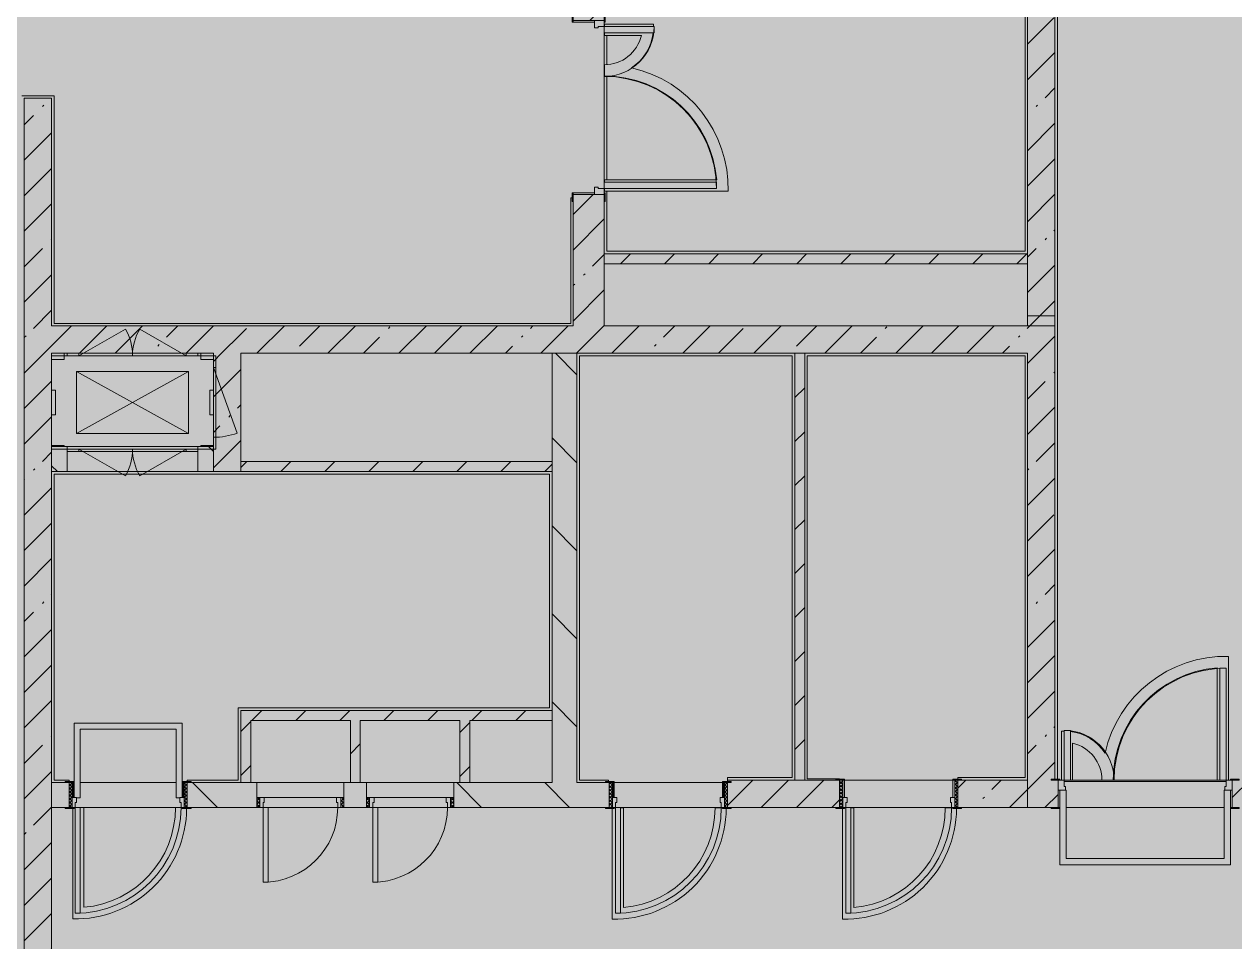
# Model space of a CAD drawing. Header units: millimetres. Extents: x 2623 to 210903, y -8553 to 29000.
# Drawn here: x 168643 to 178368, y 12321 to 19695 of the extents above; entities that cross this region are included whole.
import ezdxf

# ---------------------------------------------------------------- set-up
doc = ezdxf.new("R2010")
doc.units = ezdxf.units.MM
doc.layers.add('A-DETL-GENF-6', color=7, linetype='Continuous', lineweight=9, true_color=0xc0c0c0, transparency=0.4)
for name, color, linetype, lineweight, true_color in [('A-DOOR-3', 7, 'Continuous', 5, 0xb7b7b7), ('A-DOOR-4', 7, 'Continuous', 5, 0xe2e2e2), ('A-DOOR-5', 7, 'Continuous', 5, 0xaaaaaa), ('A-DOOR-FRAM-3', 7, 'Continuous', 5, 0xe2e2e2), ('A-DOOR-FRAM-4', 7, 'Continuous', 5, 0xb7b7b7), ('A-DOOR-FRAM-5', 7, 'Continuous', 5, 0xaaaaaa), ('A-FLOR-2', 7, 'Continuous', 5, 0xb7b7b7), ('A-GENM-3', 7, 'Continuous', 5, 0x737373), ('A-WALL-6', 7, 'Continuous', 9, 0x737373), ('I-WALL-5', 7, 'Continuous', 5, 0x737373), ('M-EQPM-2', 7, 'Continuous', 5, 0x737373)]:
    doc.layers.add(name, color=color, linetype=linetype, lineweight=lineweight, true_color=true_color)
doc.layers.add('I-WALL-4', color=7, linetype='Continuous', lineweight=5)
pattern_1 = [(45, (83893.37, 0), (-285.1231, 285.1231), []), (45, (84178.5, 0), (-285.1231, 285.1231), [504.031, -100.806, 16.764, -84.042])]
pattern_2 = [(135, (83893.37, 0), (-353.5534, -353.5534), [])]
pattern_3 = [(135, (1826.41, 164.685), (-14.14214, -14.14214), []), (225, (1826.41, 164.685), (14.14214, -14.14214), [])]
pattern_4 = [(45, (-296.384, 164.685), (-14.1421, 14.1421), []), (135, (-296.384, 164.685), (-14.1421, -14.1421), [])]
pattern_5 = [(45, (83893.37, 0), (-176.7767, 176.7767), [])]

# ---------------------------------------------------------------- blocks, each defined once
blk = doc.blocks.new('110_Дверь_СКБ_2Ст - Д-1_л_Лестничная клетка EIS60 2-32142534-3_1_3_птичка')
at = {"layer": 'A-DOOR-4'}
for points in [[(612.5, 110), (662.5, 110), (662.5, 1010), (612.5, 1010), (612.5, 603.3)], [(-587.5, 110), (-587.5, 510), (-637.5, 510), (-637.5, 110)], [(712.5, -110), (712.5, 30), (697.5, 24.8), (697.5, -110)]]:
    blk.add_hatch(color=256, dxfattribs=at).paths.add_polyline_path(points)
h = blk.add_hatch(color=256, dxfattribs=at)
h.paths.add_polyline_path([(652.5, 30), (712.5, 30), (712.5, 110), (662.5, 110), (662.5, 60), (652.5, 60)])
h.paths.add_polyline_path([(-687.5, 30), (-627.5, 30), (-627.5, 60), (-637.5, 60), (-637.5, 110), (-687.5, 110)])
at = {"layer": 'A-DOOR-FRAM-3'}
for points in [[(-672.5, 110), (-672.5, 118), (-742.5, 118), (-742.5, 110)], [(767.5, 110), (767.5, 118), (697.5, 118), (697.5, 110)], [(-672.5, -110), (-672.5, 30), (-687.5, 24.8), (-687.5, -110)], [(-672.5, -118), (-672.5, -110), (-742.5, -110), (-742.5, -118)], [(767.5, -118), (767.5, -110), (697.5, -110), (697.5, -118)]]:
    blk.add_hatch(color=256, dxfattribs=at).paths.add_polyline_path(points)
at = {"layer": 'A-DOOR-3'}
for p, q in [((662.5, 1010), (612.5, 1010)), ((612.5, 1010), (612.5, 110)), ((662.5, 110), (662.5, 1010)), ((-637.5, 510), (-637.5, 110)), ((-587.5, 510), (-637.5, 510)), ((-587.5, 110), (-587.5, 510)), ((-637.5, 110), (-587.5, 110)), ((612.5, 110), (662.5, 110))]:
    blk.add_line(p, q, dxfattribs=at)
for centre, radius, start, end in [((662.5, 110), 900, 90, 180), ((-637.5, 110), 400, 360, 90)]:
    blk.add_arc(centre, radius, start, end, dxfattribs=at)
at = {"layer": 'A-DOOR-FRAM-4'}
for p, q in [((-672.5, 118), (-742.5, 118)), ((-742.5, 118), (-742.5, 110)), ((-742.5, 110), (-672.5, 110)), ((-637.5, 110), (-687.5, 110)), ((-687.5, 110), (-687.5, 30)), ((-672.5, 110), (-672.5, 118)), ((-637.5, 60), (-637.5, 110)), ((662.5, 110), (662.5, 60)), ((712.5, 110), (662.5, 110)), ((767.5, 118), (697.5, 118)), ((697.5, 118), (697.5, 110)), ((697.5, 110), (767.5, 110)), ((712.5, 30), (712.5, 110)), ((767.5, 110), (767.5, 118)), ((-687.5, 30), (-627.5, 30)), ((-672.5, 30), (-687.5, 30)), ((-687.5, 30), (-687.5, -110)), ((-672.5, -110), (-672.5, 30)), ((-627.5, 60), (-637.5, 60)), ((-627.5, 30), (-627.5, 60)), ((662.5, 60), (652.5, 60)), ((652.5, 60), (652.5, 30)), ((652.5, 30), (712.5, 30)), ((712.5, 30), (697.5, 30)), ((697.5, 30), (697.5, -110)), ((712.5, -110), (712.5, 30)), ((-672.5, -110), (-742.5, -110)), ((-742.5, -110), (-742.5, -118)), ((-742.5, -118), (-672.5, -118)), ((-687.5, -110), (-672.5, -110)), ((-672.5, -118), (-672.5, -110)), ((697.5, -110), (712.5, -110)), ((767.5, -110), (697.5, -110)), ((697.5, -110), (697.5, -118)), ((697.5, -118), (767.5, -118)), ((767.5, -118), (767.5, -110))]:
    blk.add_line(p, q, dxfattribs=at)
blk = doc.blocks.new('110_Дверь_СКБ_1Ст_Внутренняя1 - Д-8 950x2100h_охрана-V60-3_1_3_птичка')
at = {"layer": 'A-DOOR-4'}
h = blk.add_hatch(color=256, dxfattribs=at)
h.paths.add_polyline_path([(437.5, 100), (437.5, 60), (427.5, 60), (427.5, 20), (462.5, 20), (462.5, 100)])
h.paths.add_polyline_path([(-412.5, 100), (-437.5, 100), (-437.5, 20), (-402.5, 20), (-402.5, 60), (-412.5, 60)])
at = {"layer": 'A-DOOR-5'}
h = blk.add_hatch(dxfattribs=at)
h.set_pattern_fill('FP_9', color=256, style=0, pattern_type=2)
h.set_pattern_definition(pattern_3)
h.paths.add_polyline_path([(487.5, 100), (462.5, 100), (462.5, -100), (487.5, -100), (487.5, -34.8)])
at = {"layer": 'A-DOOR-FRAM-3'}
for points in [[(397.5, 950), (397.5, 100), (437.5, 100), (437.5, 950)], [(-492.5, 108), (-492.5, 100), (-422.5, 100), (-422.5, 108)], [(517.5, 108), (447.5, 108), (447.5, 100), (517.5, 100)], [(-422.5, 20), (-437.5, 20), (-437.5, -100), (-422.5, -100), (-422.5, -34.8)], [(462.5, 20), (447.5, 20), (447.5, -100), (462.5, -100), (462.5, -34.8)], [(-492.5, -100), (-492.5, -108), (-422.5, -108), (-422.5, -100)], [(447.5, -100), (447.5, -108), (517.5, -108), (517.5, -100)]]:
    blk.add_hatch(color=256, dxfattribs=at).paths.add_polyline_path(points)
at = {"layer": 'A-DOOR-FRAM-5'}
h = blk.add_hatch(dxfattribs=at)
h.set_pattern_fill('FP_10', color=256, style=0, pattern_type=2)
h.set_pattern_definition(pattern_4)
h.paths.add_polyline_path([(-437.5, 100), (-462.5, 100), (-462.5, -100), (-437.5, -100), (-437.5, -34.8)])
at = {"layer": 'A-DOOR-3'}
for p, q in [((437.5, 950), (397.5, 950)), ((397.5, 950), (397.5, 100)), ((437.5, 100), (437.5, 950)), ((397.5, 100), (437.5, 100))]:
    blk.add_line(p, q, dxfattribs=at)
blk.add_arc((437.5, 100), 850, 90, 180, dxfattribs=at)
at = {"layer": 'A-DOOR-FRAM-4'}
for p, q in [((-422.5, 108), (-492.5, 108)), ((-492.5, 108), (-492.5, 100)), ((-492.5, 100), (-422.5, 100)), ((-437.5, 100), (-462.5, 100)), ((-462.5, 100), (-462.5, -100)), ((-412.5, 100), (-437.5, 100)), ((-437.5, 100), (-437.5, 20)), ((-437.5, -100), (-437.5, 100)), ((-422.5, 100), (-437.5, 100)), ((-437.5, 100), (-437.5, 99)), ((-437.5, 99), (-422.5, 99)), ((-422.5, 100), (-422.5, 108)), ((-422.5, 99), (-422.5, 100)), ((-412.5, 60), (-412.5, 100)), ((437.5, 100), (437.5, 60)), ((462.5, 100), (437.5, 100)), ((517.5, 108), (447.5, 108)), ((447.5, 108), (447.5, 100)), ((462.5, 100), (447.5, 100)), ((447.5, 100), (447.5, 99)), ((447.5, 100), (517.5, 100)), ((447.5, 99), (462.5, 99)), ((462.5, 20), (462.5, 100)), ((487.5, 100), (462.5, 100)), ((462.5, 100), (462.5, -100)), ((462.5, 99), (462.5, 100)), ((487.5, -100), (487.5, 100)), ((517.5, 100), (517.5, 108)), ((-437.5, 20), (-402.5, 20)), ((-422.5, 20), (-437.5, 20)), ((-437.5, 20), (-437.5, -100)), ((-422.5, -100), (-422.5, 20)), ((-402.5, 60), (-412.5, 60)), ((-402.5, 20), (-402.5, 60)), ((437.5, 60), (427.5, 60)), ((427.5, 60), (427.5, 20)), ((427.5, 20), (462.5, 20)), ((462.5, 20), (447.5, 20)), ((447.5, 20), (447.5, -100)), ((462.5, -100), (462.5, 20)), ((-422.5, -100), (-492.5, -100)), ((-492.5, -100), (-492.5, -108)), ((-492.5, -108), (-422.5, -108)), ((-462.5, -100), (-437.5, -100)), ((-437.5, -100), (-422.5, -100)), ((-422.5, -108), (-422.5, -100)), ((447.5, -100), (462.5, -100)), ((517.5, -100), (447.5, -100)), ((447.5, -100), (447.5, -108)), ((447.5, -108), (517.5, -108)), ((462.5, -100), (487.5, -100)), ((517.5, -108), (517.5, -100))]:
    blk.add_line(p, q, dxfattribs=at)
blk = doc.blocks.new('DOR_Проход в стене_Прямоугольный - 1050x1150 EI30-23344994-3_1_3_птичка')
at = {"layer": 'A-DOOR-3'}
for p, q in [((525, 100), (-525, 100)), ((525, -100), (-525, -100))]:
    blk.add_line(p, q, dxfattribs=at)
blk = doc.blocks.new('110_Дверь_СКБ_1Ст_Внутренняя1 - Д-8 950x2100h_охрана-32352528-3_1_3_птичка')
at = {"layer": 'A-DOOR-4'}
h = blk.add_hatch(color=256, dxfattribs=at)
h.paths.add_polyline_path([(437.5, 110), (437.5, 70), (427.5, 70), (427.5, 30), (462.5, 30), (462.5, 110)])
h.paths.add_polyline_path([(-412.5, 110), (-437.5, 110), (-437.5, 30), (-402.5, 30), (-402.5, 70), (-412.5, 70)])
at = {"layer": 'A-DOOR-5'}
h = blk.add_hatch(dxfattribs=at)
h.set_pattern_fill('FP_13', color=256, style=0, pattern_type=2)
h.set_pattern_definition([(135, (1826.41, 174.685), (-14.14214, -14.14214), []), (225, (1826.41, 174.685), (14.14214, -14.14214), [])])
h.paths.add_polyline_path([(487.5, 110), (462.5, 110), (462.5, -110), (487.5, -110), (487.5, -24.8)])
at = {"layer": 'A-DOOR-FRAM-3'}
for points in [[(397.5, 960), (397.5, 110), (437.5, 110), (437.5, 960), (427.1, 960)], [(-492.5, 118), (-492.5, 110), (-422.5, 110), (-422.5, 118)], [(517.5, 118), (447.5, 118), (447.5, 110), (517.5, 110)], [(-422.5, 30), (-437.5, 30), (-437.5, -110), (-422.5, -110), (-422.5, -24.8)], [(462.5, 30), (447.5, 30), (447.5, -110), (462.5, -110), (462.5, -24.8)], [(-492.5, -110), (-492.5, -118), (-422.5, -118), (-422.5, -110)], [(517.5, -110), (447.5, -110), (447.5, -118), (517.5, -118)]]:
    blk.add_hatch(color=256, dxfattribs=at).paths.add_polyline_path(points)
at = {"layer": 'A-DOOR-FRAM-5'}
h = blk.add_hatch(dxfattribs=at)
h.set_pattern_fill('FP_14', color=256, style=0, pattern_type=2)
h.set_pattern_definition([(45, (-296.384, 174.685), (-14.1421, 14.1421), []), (135, (-296.384, 174.685), (-14.1421, -14.1421), [])])
h.paths.add_polyline_path([(-437.5, 110), (-462.5, 110), (-462.5, -110), (-437.5, -110), (-437.5, -24.8)])
at = {"layer": 'A-DOOR-3'}
for p, q in [((437.5, 960), (397.5, 960)), ((397.5, 960), (397.5, 110)), ((437.5, 110), (437.5, 960)), ((397.5, 110), (437.5, 110))]:
    blk.add_line(p, q, dxfattribs=at)
blk.add_arc((437.5, 110), 850, 90, 180, dxfattribs=at)
at = {"layer": 'A-DOOR-FRAM-4'}
for p, q in [((-422.5, 118), (-492.5, 118)), ((-492.5, 118), (-492.5, 110)), ((-492.5, 110), (-422.5, 110)), ((-437.5, 110), (-462.5, 110)), ((-462.5, 110), (-462.5, -110)), ((-412.5, 110), (-437.5, 110)), ((-437.5, 110), (-437.5, 30)), ((-437.5, -110), (-437.5, 110)), ((-422.5, 110), (-437.5, 110)), ((-437.5, 110), (-437.5, 109)), ((-437.5, 109), (-422.5, 109)), ((-422.5, 110), (-422.5, 118)), ((-422.5, 109), (-422.5, 110)), ((-412.5, 70), (-412.5, 110)), ((437.5, 110), (437.5, 70)), ((462.5, 110), (437.5, 110)), ((517.5, 118), (447.5, 118)), ((447.5, 118), (447.5, 110)), ((462.5, 110), (447.5, 110)), ((447.5, 110), (447.5, 109)), ((447.5, 110), (517.5, 110)), ((447.5, 109), (462.5, 109)), ((462.5, 30), (462.5, 110)), ((487.5, 110), (462.5, 110)), ((462.5, 110), (462.5, -110)), ((462.5, 109), (462.5, 110)), ((487.5, -110), (487.5, 110)), ((517.5, 110), (517.5, 118)), ((-437.5, 30), (-402.5, 30)), ((-422.5, 30), (-437.5, 30)), ((-437.5, 30), (-437.5, -110)), ((-422.5, -110), (-422.5, 30)), ((-402.5, 70), (-412.5, 70)), ((-402.5, 30), (-402.5, 70)), ((437.5, 70), (427.5, 70)), ((427.5, 70), (427.5, 30)), ((427.5, 30), (462.5, 30)), ((462.5, 30), (447.5, 30)), ((447.5, 30), (447.5, -110)), ((462.5, -110), (462.5, 30)), ((-422.5, -110), (-492.5, -110)), ((-492.5, -110), (-492.5, -118)), ((-492.5, -118), (-422.5, -118)), ((-462.5, -110), (-437.5, -110)), ((-437.5, -110), (-422.5, -110)), ((-422.5, -118), (-422.5, -110)), ((447.5, -110), (462.5, -110)), ((517.5, -110), (447.5, -110)), ((447.5, -110), (447.5, -118)), ((447.5, -118), (517.5, -118)), ((462.5, -110), (487.5, -110)), ((517.5, -118), (517.5, -110))]:
    blk.add_line(p, q, dxfattribs=at)
blk = doc.blocks.new('110_Дверь_СКБ_1Ст_Внутренняя1 - Д-8 950x2100h_охрана-V99-3_1_3_птичка')
at = {"layer": 'A-DOOR-4'}
h = blk.add_hatch(color=256, dxfattribs=at)
h.paths.add_polyline_path([(441.5, 100), (437.5, 100), (437.5, 60), (427.5, 60), (427.5, 20), (462.5, 20), (462.5, 100)])
h.paths.add_polyline_path([(-412.5, 100), (-437.5, 100), (-437.5, 20), (-402.5, 20), (-402.5, 60), (-412.5, 60)])
at = {"layer": 'A-DOOR-5'}
h = blk.add_hatch(dxfattribs=at)
h.set_pattern_fill('FP_9', color=256, style=0, pattern_type=2)
h.set_pattern_definition(pattern_3)
h.paths.add_polyline_path([(487.5, 100), (462.5, 100), (462.5, -100), (487.5, -100), (487.5, -34.8)])
at = {"layer": 'A-DOOR-FRAM-3'}
for points in [[(397.5, 950), (397.5, 100), (437.5, 100), (437.5, 950)], [(-422.5, 108), (-492.5, 108), (-490.7, 100), (-422.5, 100)], [(517.5, 108), (447.5, 108), (447.5, 100), (517.5, 100)], [(-422.5, 20), (-437.5, 20), (-437.5, -100), (-422.5, -100), (-422.5, -34.8)], [(462.5, 20), (447.5, 20), (447.5, -100), (462.5, -100), (462.5, -34.8)], [(-422.5, -100), (-492.5, -100), (-490.7, -108), (-422.5, -108)], [(447.5, -100), (447.5, -108), (517.5, -108), (517.5, -100)]]:
    blk.add_hatch(color=256, dxfattribs=at).paths.add_polyline_path(points)
at = {"layer": 'A-DOOR-FRAM-5'}
h = blk.add_hatch(dxfattribs=at)
h.set_pattern_fill('FP_10', color=256, style=0, pattern_type=2)
h.set_pattern_definition(pattern_4)
h.paths.add_polyline_path([(-440.1, 100), (-462.5, 100), (-462.5, -100), (-437.5, -100), (-437.5, 100)])
at = {"layer": 'A-DOOR-3'}
for p, q in [((437.5, 950), (397.5, 950)), ((397.5, 950), (397.5, 100)), ((437.5, 100), (437.5, 950)), ((397.5, 100), (437.5, 100))]:
    blk.add_line(p, q, dxfattribs=at)
blk.add_arc((437.5, 100), 850, 90, 180, dxfattribs=at)
at = {"layer": 'A-DOOR-FRAM-4'}
for p, q in [((-422.5, 108), (-492.5, 108)), ((-492.5, 108), (-492.5, 100)), ((-492.5, 100), (-422.5, 100)), ((-440.1, 100), (-462.5, 100)), ((-462.5, 100), (-462.5, -100)), ((-412.5, 100), (-437.5, 100)), ((-437.5, 100), (-437.5, 20)), ((-437.5, -100), (-437.5, 100)), ((-422.5, 100), (-437.5, 100)), ((-437.5, 100), (-437.5, 99)), ((-437.5, 99), (-422.5, 99)), ((-422.5, 100), (-422.5, 108)), ((-422.5, 99), (-422.5, 100)), ((-412.5, 60), (-412.5, 100)), ((437.5, 100), (437.5, 60)), ((462.5, 100), (437.5, 100)), ((517.5, 108), (447.5, 108)), ((447.5, 108), (447.5, 100)), ((462.5, 100), (447.5, 100)), ((447.5, 100), (447.5, 99)), ((447.5, 100), (517.5, 100)), ((447.5, 99), (462.5, 99)), ((462.5, 20), (462.5, 100)), ((487.5, 100), (462.5, 100)), ((462.5, 100), (462.5, -100)), ((462.5, 99), (462.5, 100)), ((487.5, -100), (487.5, 100)), ((517.5, 100), (517.5, 108)), ((-437.5, 20), (-402.5, 20)), ((-422.5, 20), (-437.5, 20)), ((-437.5, 20), (-437.5, -100)), ((-422.5, -100), (-422.5, 20)), ((-402.5, 60), (-412.5, 60)), ((-402.5, 20), (-402.5, 60)), ((437.5, 60), (427.5, 60)), ((427.5, 60), (427.5, 20)), ((427.5, 20), (462.5, 20)), ((462.5, 20), (447.5, 20)), ((447.5, 20), (447.5, -100)), ((462.5, -100), (462.5, 20)), ((-422.5, -100), (-492.5, -100)), ((-492.5, -100), (-492.5, -108)), ((-492.5, -108), (-422.5, -108)), ((-462.5, -100), (-437.5, -100)), ((-437.5, -100), (-422.5, -100)), ((-422.5, -108), (-422.5, -100)), ((447.5, -100), (462.5, -100)), ((517.5, -100), (447.5, -100)), ((447.5, -100), (447.5, -108)), ((447.5, -108), (517.5, -108)), ((462.5, -100), (487.5, -100)), ((517.5, -108), (517.5, -100))]:
    blk.add_line(p, q, dxfattribs=at)
blk = doc.blocks.new('110_Дверь_СКБ_2Ст - Д-1_л_Лестничная клетка EIS60 2-32359692-3_1_3_птичка')
at = {"layer": 'A-DOOR-4'}
for points in [[(662.5, 125), (662.5, 1025), (612.5, 1025), (612.5, 125)], [(-587.5, 525), (-637.5, 525), (-637.5, 125), (-587.5, 125)], [(712.5, -125), (712.5, 45), (697.5, 45), (697.5, -125)]]:
    blk.add_hatch(color=256, dxfattribs=at).paths.add_polyline_path(points)
h = blk.add_hatch(color=256, dxfattribs=at)
h.paths.add_polyline_path([(712.5, 125), (662.5, 125), (662.5, 75), (652.5, 75), (652.5, 45), (712.5, 45)])
h.paths.add_polyline_path([(-627.5, 45), (-627.5, 75), (-637.5, 75), (-637.5, 125), (-687.5, 125), (-687.5, 45)])
at = {"layer": 'A-DOOR-FRAM-3'}
for points in [[(-672.5, 125), (-672.5, 133), (-742.5, 133), (-742.5, 125)], [(767.5, 125), (767.5, 133), (697.5, 133), (697.5, 125)], [(-672.5, -125), (-672.5, 45), (-687.5, 45), (-687.5, -125)], [(-672.5, -133), (-672.5, -125), (-742.5, -125), (-742.5, -133)], [(767.5, -133), (767.5, -125), (697.5, -125), (697.5, -133)]]:
    blk.add_hatch(color=256, dxfattribs=at).paths.add_polyline_path(points)
at = {"layer": 'A-DOOR-3'}
for p, q in [((662.5, 1025), (612.5, 1025)), ((612.5, 1025), (612.5, 125)), ((662.5, 125), (662.5, 1025)), ((-637.5, 525), (-637.5, 125)), ((-587.5, 525), (-637.5, 525)), ((-587.5, 125), (-587.5, 525)), ((-637.5, 125), (-587.5, 125)), ((612.5, 125), (662.5, 125))]:
    blk.add_line(p, q, dxfattribs=at)
for centre, radius, start, end in [((662.5, 125), 900, 90, 180), ((-637.5, 125), 400, 360, 90)]:
    blk.add_arc(centre, radius, start, end, dxfattribs=at)
at = {"layer": 'A-DOOR-FRAM-4'}
for p, q in [((-672.5, 133), (-742.5, 133)), ((-742.5, 133), (-742.5, 125)), ((-742.5, 125), (-672.5, 125)), ((-637.5, 125), (-687.5, 125)), ((-687.5, 125), (-687.5, 45)), ((-672.5, 125), (-672.5, 133)), ((-637.5, 75), (-637.5, 125)), ((662.5, 125), (662.5, 75)), ((712.5, 125), (662.5, 125)), ((767.5, 133), (697.5, 133)), ((697.5, 133), (697.5, 125)), ((697.5, 125), (767.5, 125)), ((712.5, 45), (712.5, 125)), ((767.5, 125), (767.5, 133)), ((-687.5, 45), (-627.5, 45)), ((-672.5, 45), (-687.5, 45)), ((-687.5, 45), (-687.5, -125)), ((-672.5, -125), (-672.5, 45)), ((-627.5, 75), (-637.5, 75)), ((-627.5, 45), (-627.5, 75)), ((662.5, 75), (652.5, 75)), ((652.5, 75), (652.5, 45)), ((652.5, 45), (712.5, 45)), ((712.5, 45), (697.5, 45)), ((697.5, 45), (697.5, -125)), ((712.5, -125), (712.5, 45)), ((-672.5, -125), (-742.5, -125)), ((-742.5, -125), (-742.5, -133)), ((-742.5, -133), (-672.5, -133)), ((-687.5, -125), (-672.5, -125)), ((-672.5, -133), (-672.5, -125)), ((697.5, -125), (712.5, -125)), ((767.5, -125), (697.5, -125)), ((697.5, -125), (697.5, -133)), ((697.5, -133), (767.5, -133)), ((767.5, -133), (767.5, -125))]:
    blk.add_line(p, q, dxfattribs=at)
blk = doc.blocks.new('160_Подъемник - 160_Подъемник-23521422-3_1_3_птичка')
at = {"layer": 'A-GENM-3'}
for p, q in [((220, 0), (592.4, 215)), ((1080, 0), (707.6, 215)), ((-20, -95), (-20, 0)), ((-20, 0), (0, 0)), ((0, 0), (0, -95)), ((220, 20), (125, 20)), ((125, 20), (125, 0)), ((220, 0), (220, 20)), ((1080, 20), (220, 20)), ((220, 20), (1080, 20)), ((1080, 0), (1080, 20)), ((1080, 20), (1175, 20)), ((1175, 20), (1175, 0)), ((0, -95), (-20, -95)), ((-20, -95), (-20, -655)), ((-20, -655), (-20, -95)), ((125, 0), (220, 0)), ((1175, 0), (1080, 0)), ((0, -655), (-191.5, -128.8)), ((0, -655), (-20, -655)), ((-20, -655), (-20, -750)), ((0, -750), (0, -655)), ((-20, -750), (0, -750)), ((125, -770), (125, -750)), ((125, -750), (220, -750)), ((220, -770), (125, -770)), ((220, -750), (220, -770)), ((220, -750), (592.4, -965)), ((220, -770), (792, -770)), ((1080, -770), (508, -770)), ((1080, -750), (707.6, -965)), ((1080, -750), (1080, -770)), ((1175, -750), (1080, -750)), ((1080, -770), (1175, -770)), ((1175, -770), (1175, -750))]:
    blk.add_line(p, q, dxfattribs=at)
for centre, radius, start, end in [((220, 0), 430, 0, 30), ((1080, 0), 430, 150, 180), ((0, -655), 560, 90, 110), ((220, -750), 430, 330, 0), ((1080, -750), 430, 180, 210)]:
    blk.add_arc(centre, radius, start, end, dxfattribs=at)
at = {"layer": 'M-EQPM-2'}
for p, q in [((1300, 0), (0, 0)), ((0, 0), (0, -750)), ((1300, -750), (1300, 0)), ((1100, -625), (200, -125)), ((200, -625), (1100, -125)), ((1100, -125), (200, -125)), ((200, -125), (200, -625)), ((1100, -625), (1100, -125)), ((200, -625), (1100, -625)), ((0, -750), (1300, -750))]:
    blk.add_line(p, q, dxfattribs=at)
blk = doc.blocks.new('110_Дверь_СКБ_1Ст - д-18 700x2100h_Технический шкаф ЭОМ и СС-23257539-3_1_3_птичка')
at = {"layer": 'A-DOOR-4'}
h = blk.add_hatch(color=256, dxfattribs=at)
h.paths.add_polyline_path([(312.5, 100), (312.5, 60), (302.5, 60), (302.5, 20), (337.5, 20), (337.5, 100)])
h.paths.add_polyline_path([(-287.5, 100), (-312.5, 100), (-312.5, 20), (-277.5, 20), (-277.5, 60), (-287.5, 60)])
at = {"layer": 'A-DOOR-5'}
h = blk.add_hatch(dxfattribs=at)
h.set_pattern_fill('FP_23', color=256, style=0, pattern_type=2)
h.set_pattern_definition([(135, (1951.41, 164.685), (-14.14214, -14.14214), []), (225, (1951.41, 164.685), (14.14214, -14.14214), [])])
h.paths.add_polyline_path([(362.5, 100), (337.5, 100), (337.5, 20), (362.5, 20)])
at = {"layer": 'A-DOOR-FRAM-3'}
blk.add_hatch(color=256, dxfattribs=at).paths.add_polyline_path([(281.5, 700), (272.5, 700), (272.5, 100), (312.5, 100), (312.5, 700)])
at = {"layer": 'A-DOOR-FRAM-5'}
h = blk.add_hatch(dxfattribs=at)
h.set_pattern_fill('FP_24', color=256, style=0, pattern_type=2)
h.set_pattern_definition([(45, (-171.384, 164.685), (-14.1421, 14.1421), []), (135, (-171.384, 164.685), (-14.1421, -14.1421), [])])
h.paths.add_polyline_path([(-312.5, 100), (-337.5, 100), (-337.5, 20), (-312.5, 20)])
at = {"layer": 'A-DOOR-3'}
for p, q in [((312.5, 700), (272.5, 700)), ((272.5, 700), (272.5, 100)), ((312.5, 100), (312.5, 700)), ((272.5, 100), (312.5, 100))]:
    blk.add_line(p, q, dxfattribs=at)
blk.add_arc((312.5, 100), 600, 90, 180, dxfattribs=at)
at = {"layer": 'A-DOOR-FRAM-4'}
for p, q in [((-312.5, 100), (-337.5, 100)), ((-337.5, 100), (-337.5, 20)), ((-287.5, 100), (-312.5, 100)), ((-312.5, 100), (-312.5, 20)), ((-312.5, 20), (-312.5, 100)), ((-287.5, 60), (-287.5, 100)), ((-287.5, 100), (272.5, 100)), ((312.5, 100), (312.5, 60)), ((337.5, 100), (312.5, 100)), ((337.5, 20), (337.5, 100)), ((362.5, 100), (337.5, 100)), ((337.5, 100), (337.5, 20)), ((362.5, 20), (362.5, 100)), ((-337.5, 20), (-312.5, 20)), ((-312.5, 20), (-277.5, 20)), ((-277.5, 60), (-287.5, 60)), ((-277.5, 20), (-277.5, 60)), ((302.5, 20), (-277.5, 20)), ((312.5, 60), (302.5, 60)), ((302.5, 60), (302.5, 20)), ((302.5, 20), (337.5, 20)), ((337.5, 20), (362.5, 20))]:
    blk.add_line(p, q, dxfattribs=at)
blk = doc.blocks.new('Закладная деталь приямка - 200_100-20924312-3_1_3_птичка')
at = {"layer": 'M-EQPM-2'}
for p, q in [((85000, 16755), (84970, 16755)), ((85000, 16755), (84970, 16755)), ((85000, 16555), (85000, 16755)), ((85000, 16755), (85000, 16555)), ((84970, 16555), (85000, 16555)), ((85000, 16555), (84970, 16555))]:
    blk.add_line(p, q, dxfattribs=at)
blk = doc.blocks.new('Закладная деталь приямка - 150_100-20924311-3_1_3_птичка')
at = {"layer": 'M-EQPM-2'}
for p, q in [((85070, 17050), (85070, 17000)), ((85070, 17050), (85070, 17000)), ((84970, 17000), (85070, 17000)), ((85070, 17000), (84970, 17000))]:
    blk.add_line(p, q, dxfattribs=at)
blk = doc.blocks.new('Закладная деталь приямка - 150_100-V100-3_1_3_птичка')
at = {"layer": 'M-EQPM-2'}
for p, q in [((86170, 17000), (86170, 17050)), ((86170, 17000), (86170, 17050)), ((86270, 17000), (86170, 17000)), ((86170, 17000), (86270, 17000))]:
    blk.add_line(p, q, dxfattribs=at)
blk = doc.blocks.new('Закладная деталь приямка - 150_100-V101-3_1_3_птичка')
at = {"layer": 'M-EQPM-2'}
for p, q in [((86270, 16310), (86170, 16310)), ((86170, 16310), (86270, 16310)), ((86170, 16310), (86170, 16300)), ((86170, 16310), (86170, 16300))]:
    blk.add_line(p, q, dxfattribs=at)
blk = doc.blocks.new('Закладная деталь приямка - 150_100-V102-3_1_3_птичка')
at = {"layer": 'M-EQPM-2'}
for p, q in [((85070, 16310), (84970, 16310)), ((84970, 16310), (85070, 16310)), ((85070, 16300), (85070, 16310)), ((85070, 16310), (85070, 16300))]:
    blk.add_line(p, q, dxfattribs=at)

msp = doc.modelspace()

# ---------------------------------------------------------------- hatches: boundary and pattern name
at = {"layer": 'A-DETL-GENF-6'}
msp.add_hatch(color=256, dxfattribs=at).paths.add_polyline_path([(209126.4, -258), (209126.4, 21479), (177226.4, 21479), (177226.4, 27379), (168463.4, 27379), (168463.4, 10208.3), (173103.4, 10208.3), (173103.4, -258), (207881, -258)])
at = {"layer": 'I-WALL-4'}
h = msp.add_hatch(dxfattribs=at)
h.set_pattern_fill('FP_69', color=256, style=0, pattern_type=2)
h.set_pattern_definition(pattern_1)
h.paths.add_polyline_path([(173053.4, 17270), (173303.4, 17270), (173303.4, 18325), (173053.4, 18325), (173053.4, 18162.4)])
h.paths.add_polyline_path([(173053.4, 19725), (173303.4, 19725), (173303.4, 27100), (173053.4, 27100), (173053.4, 19750)])
h = msp.add_hatch(dxfattribs=at)
h.set_pattern_fill('FP_69', color=256, style=0, pattern_type=2)
h.set_pattern_definition(pattern_1)
h.paths.add_polyline_path([(176923.4, 17270), (176923.4, 21400), (176703.4, 21400), (176703.4, 17270)])
h = msp.add_hatch(dxfattribs=at)
h.set_pattern_fill('FP_69', color=256, style=0, pattern_type=2)
h.set_pattern_definition(pattern_1)
h.paths.add_polyline_path([(168643.4, 10400), (168863.4, 10400), (168863.4, 19100), (168643.4, 19100), (168643.4, 10439.8)])
h = msp.add_hatch(dxfattribs=at)
h.set_pattern_fill('FP_74', color=256, style=0, pattern_type=2)
h.set_pattern_definition(pattern_5)
h.paths.add_polyline_path([(174342.6, 17770), (176703.4, 17770), (176703.4, 17850), (173303.4, 17850), (173303.4, 17770), (174321.6, 17770)])
h = msp.add_hatch(dxfattribs=at)
h.set_pattern_fill('FP_69', color=256, style=0, pattern_type=2)
h.set_pattern_definition(pattern_1)
h.paths.add_polyline_path([(176703.4, 13620), (176893.4, 13620), (176893.4, 13628), (176923.4, 13628), (176923.4, 17350), (176703.4, 17350), (176703.4, 14113.3)])
h = msp.add_hatch(dxfattribs=at)
h.set_pattern_fill('FP_69', color=256, style=0, pattern_type=2)
h.set_pattern_definition(pattern_1)
h.paths.add_polyline_path([(170163.4, 17050), (170383.4, 17050), (170383.4, 17270), (168863.4, 17270), (168863.4, 17050)])
h = msp.add_hatch(dxfattribs=at)
h.set_pattern_fill('FP_69', color=256, style=0, pattern_type=2)
h.set_pattern_definition(pattern_1)
h.paths.add_polyline_path([(174913.4, 17050), (176703.4, 17050), (176703.4, 17270), (170383.4, 17270), (170383.4, 17050), (174833.4, 17050)])
h = msp.add_hatch(dxfattribs=at)
h.set_pattern_fill('FP_69', color=256, style=0, pattern_type=2)
h.set_pattern_definition(pattern_1)
h.paths.add_polyline_path([(170163.4, 16100), (170383.4, 16100), (170383.4, 17050), (170163.4, 17050), (170163.4, 16180)])
h = msp.add_hatch(dxfattribs=at)
h.set_pattern_fill('FP_72', color=256, style=0, pattern_type=2)
h.set_pattern_definition(pattern_2)
h.paths.add_polyline_path([(173083.4, 13600), (173083.4, 17050), (172883.4, 17050), (172883.4, 13600)])
h = msp.add_hatch(dxfattribs=at)
h.set_pattern_fill('FP_74', color=256, style=0, pattern_type=2)
h.set_pattern_definition(pattern_5)
h.paths.add_polyline_path([(174913.4, 13620), (174913.4, 17050), (174833.4, 17050), (174833.4, 13620)])
h = msp.add_hatch(dxfattribs=at)
h.set_pattern_fill('FP_72', color=256, style=0, pattern_type=2)
h.set_pattern_definition(pattern_2)
h.paths.add_polyline_path([(170163.4, 16100), (170163.4, 16300), (170038.4, 16300), (170038.4, 16100)])
h.paths.add_polyline_path([(168988.4, 16100), (168988.4, 16300), (168863.4, 16300), (168863.4, 16100)])
h = msp.add_hatch(dxfattribs=at)
h.set_pattern_fill('FP_74', color=256, style=0, pattern_type=2)
h.set_pattern_definition(pattern_5)
h.paths.add_polyline_path([(172883.4, 16100), (172883.4, 16180), (170383.4, 16180), (170383.4, 16100), (172457.2, 16100)])
h = msp.add_hatch(dxfattribs=at)
h.set_pattern_fill('FP_74', color=256, style=0, pattern_type=2)
h.set_pattern_definition(pattern_5)
h.paths.add_polyline_path([(170592.8, 14100), (172883.4, 14100), (172883.4, 14180), (170383.4, 14180), (170383.4, 14100), (170463.4, 14100)])
h = msp.add_hatch(dxfattribs=at)
h.set_pattern_fill('FP_74', color=256, style=0, pattern_type=2)
h.set_pattern_definition(pattern_5)
h.paths.add_polyline_path([(170463.4, 13600), (170463.4, 14100), (170383.4, 14100), (170383.4, 13600)])
h = msp.add_hatch(dxfattribs=at)
h.set_pattern_fill('FP_74', color=256, style=0, pattern_type=2)
h.set_pattern_definition(pattern_5)
h.paths.add_polyline_path([(171263.4, 13600), (171343.4, 13600), (171343.4, 14100), (171263.4, 14100), (171263.4, 13809.6)])
h = msp.add_hatch(dxfattribs=at)
h.set_pattern_fill('FP_74', color=256, style=0, pattern_type=2)
h.set_pattern_definition(pattern_5)
h.paths.add_polyline_path([(172223.4, 13600), (172223.4, 14100), (172143.4, 14100), (172143.4, 13600)])
h = msp.add_hatch(dxfattribs=at)
h.set_pattern_fill('FP_69', color=256, style=0, pattern_type=2)
h.set_pattern_definition(pattern_1)
h.paths.add_polyline_path([(176703.4, 13400), (176703.4, 13620), (176143.4, 13620), (176143.4, 13400), (176186, 13400)])
h.paths.add_polyline_path([(174293.4, 13400), (175193.4, 13400), (175193.4, 13620), (174293.4, 13620), (174293.4, 13608), (174323.4, 13608), (174321.6, 13600), (174293.4, 13600), (174293.4, 13461.3)])
h = msp.add_hatch(dxfattribs=at)
h.set_pattern_fill('FP_69', color=256, style=0, pattern_type=2)
h.set_pattern_definition(pattern_1)
h.paths.add_polyline_path([(178403.4, 13400), (178693.4, 13400), (178693.4, 13620), (178348.4, 13620), (178348.4, 13400)])
h.paths.add_polyline_path([(176703.4, 13400), (176948.4, 13400), (176948.4, 13620), (176703.4, 13620), (176703.4, 13534.8)])
h = msp.add_hatch(dxfattribs=at)
h.set_pattern_fill('FP_72', color=256, style=0, pattern_type=2)
h.set_pattern_definition(pattern_2)
h.paths.add_polyline_path([(171393.4, 13400), (171393.4, 13600), (171211.8, 13600), (171211.8, 13400)])
h.paths.add_polyline_path([(169003.4, 13400), (169003.4, 13600), (168863.4, 13600), (168863.4, 13400), (168973.4, 13400)])
h.paths.add_polyline_path([(169983.4, 13400), (170511.8, 13400), (170511.8, 13600), (169953.4, 13600), (169953.4, 13400)])
h.paths.add_polyline_path([(172093.4, 13400), (173343.4, 13400), (173343.4, 13600), (172093.4, 13600), (172093.4, 13480)])

# ---------------------------------------------------------------- linework, layer by layer
at = {"layer": 'A-FLOR-2'}
for p, q in [((176683.4, 17870), (176683.4, 21450)), ((176943.4, 21130), (176943.4, 13628)), ((173698.2, 19694.6), (173303.8, 19694.6)), ((173303.8, 19694.6), (173303.8, 19675)), ((173303.4, 18425), (173303.4, 19625)), ((173303.8, 19625), (173303.8, 19604.6)), ((173303.8, 19604.6), (173600.9, 19604.6)), ((173324.4, 19604.6), (173324.4, 19370.4)), ((173303.8, 19368.4), (173303.8, 19278.4)), ((173324.4, 19277.2), (173324.4, 18443.4)), ((168623.9, 19120), (168883.4, 19120)), ((168883.4, 19120), (168883.4, 17290)), ((174206, 18443.4), (173303.8, 18443.4)), ((173303.8, 18443.4), (173303.8, 18425)), ((173033.4, 17290), (173033.4, 18300)), ((173033.4, 18300), (173045.4, 18300)), ((173303.8, 18375), (173303.8, 18353.4)), ((173303.8, 18353.4), (174298.6, 18353.4)), ((173324.4, 18353.4), (173324.4, 17870)), ((173324.4, 17870), (176683.4, 17870)), ((168883.4, 17290), (173033.4, 17290)), ((174813.4, 17030), (173103.4, 17030)), ((173103.4, 17030), (173103.4, 13620)), ((174813.4, 13640), (174813.4, 17030)), ((176683.4, 17030), (174933.4, 17030)), ((174933.4, 17030), (174933.4, 13630)), ((176683.4, 13640), (176683.4, 17030)), ((172863.4, 16080), (168883.4, 16080)), ((168883.4, 16080), (168883.4, 13620)), ((172863.4, 14200), (172863.4, 16080)), ((178316.4, 13620), (178316.4, 14614.4)), ((178226.4, 14521.9), (178226.4, 13619.6)), ((170363.4, 13620), (170363.4, 14200)), ((170363.4, 14200), (172863.4, 14200)), ((169043.4, 14079.1), (169043.4, 13608)), ((169913.4, 14079.1), (169043.4, 14079.1)), ((169093.4, 13479.1), (169093.4, 14029.1)), ((169093.4, 14029.1), (169863.4, 14029.1)), ((169863.4, 14029.1), (169863.4, 13479.1)), ((169913.4, 13608), (169913.4, 14079.1)), ((176975.3, 14014), (176975.3, 13620)), ((177065.3, 13619.6), (177065.3, 13916.7)), ((168883.4, 13620), (169003.4, 13620)), ((169003.4, 13620), (169003.4, 13608)), ((169953.4, 13608), (169953.4, 13620)), ((169953.4, 13620), (170363.4, 13620)), ((173103.4, 13620), (173338.4, 13620)), ((173338.4, 13620), (173338.4, 13608)), ((174293.4, 13640), (174813.4, 13640)), ((174293.4, 13620), (174293.4, 13640)), ((174933.4, 13630), (175193.4, 13630)), ((176143.4, 13640), (176683.4, 13640)), ((176143.4, 13628), (176143.4, 13640)), ((176998.4, 13619.6), (177065.3, 13619.6)), ((177301.4, 13619.6), (177391.4, 13619.6)), ((178226.4, 13619.6), (178298.4, 13619.6)), ((177013, 13539.6), (176963.4, 13539.6)), ((176998.4, 13610), (178298.4, 13610)), ((177013, 12989.6), (177013, 13539.6)), ((178333, 13539.6), (178283, 13539.6)), ((178283, 13539.6), (178283, 12989.6)), ((178333, 12939.6), (178333, 13539.6)), ((169063.1, 13479.1), (169093.4, 13479.1)), ((169863.4, 13479.1), (169893.6, 13479.1)), ((169033.4, 13392), (169033.4, 12505.2)), ((169858.4, 13400), (169093.4, 13400)), ((169123.4, 12598), (169123.4, 13400)), ((169903.4, 13400), (169858.4, 13400)), ((173367.8, 13392), (173367.8, 12503.1)), ((173389.4, 13397.9), (173383.4, 13397.9)), ((174243.4, 13400), (173433.4, 13400)), ((173457.8, 13397.9), (173433.4, 13397.9)), ((173457.8, 12595.9), (173457.8, 13397.9)), ((174253.4, 13397.9), (174192.8, 13397.9)), ((175217.8, 13392), (175217.8, 12503.1)), ((175243.4, 13397.9), (175233.4, 13397.9)), ((176093.4, 13400), (175283.4, 13400)), ((175307.8, 13397.9), (175283.4, 13397.9)), ((175307.8, 12595.9), (175307.8, 13397.9)), ((176103.4, 13397.9), (176042.8, 13397.9)), ((176963, 13392), (176963, 12939.6)), ((176963, 12939.6), (178333, 12939.6)), ((178283, 12989.6), (177013, 12989.6))]:
    msp.add_line(p, q, dxfattribs=at)
for centre, radius, start, end in [((173303.8, 19673.4), 395, 0.22926, 3.07201), ((173303.8, 19673.4), 305, 270, 346.9573), ((173303.8, 19673.4), 395, 303.54048, 352.95968), ((173303.8, 18373.4), 905, 4.43687, 90), ((173303.8, 18373.4), 995, 358.8489, 77.32946), ((178296.4, 13619.6), 995, 88.8489, 167.32946), ((178296.4, 13619.6), 905, 94.43687, 180), ((176996.4, 13619.6), 395, 89.71459, 93.07201), ((176996.4, 13619.6), 395, 33.54048, 82.43416), ((176996.4, 13619.6), 305, 0, 76.9573), ((169053.4, 13400), 895, 268.71954, 359.48675), ((169053.4, 13400), 805, 274.98854, 360), ((173387.8, 13397.9), 895, 268.71954, 359.62258), ((173387.8, 13397.9), 805, 274.98854, 360), ((175237.8, 13397.9), 895, 268.71954, 359.62258), ((175237.8, 13397.9), 805, 274.98854, 360)]:
    msp.add_arc(centre, radius, start, end, dxfattribs=at)
at = {"layer": 'A-WALL-6'}
for p, q in [((173303.4, 17850), (173303.4, 17770)), ((176703.4, 17770), (176703.4, 17850)), ((174913.4, 17050), (174833.4, 17050)), ((168863.4, 16300), (168863.4, 16100)), ((170383.4, 16100), (170383.4, 16180)), ((172883.4, 16100), (172883.4, 16180)), ((172883.4, 14100), (172883.4, 14180)), ((174833.4, 13620), (174913.4, 13620)), ((168863.4, 13600), (168863.4, 13400)), ((170383.4, 13600), (170463.4, 13600)), ((171263.4, 13600), (171343.4, 13600)), ((172143.4, 13600), (172223.4, 13600))]:
    msp.add_line(p, q, dxfattribs=at)
at = {"layer": 'I-WALL-5'}
for p, q in [((176703.4, 26850), (176703.4, 17850)), ((176923.4, 13628), (176923.4, 21150)), ((168863.4, 19100), (168643.4, 19100)), ((168643.4, 19100), (168643.4, 10400)), ((168863.4, 17270), (168863.4, 19100)), ((173053.4, 18270), (173053.4, 17270)), ((173303.4, 17850), (173303.4, 18270)), ((176703.4, 17850), (173303.4, 17850)), ((173303.4, 17270), (173303.4, 17770)), ((173303.4, 17770), (176703.4, 17770)), ((176703.4, 17770), (176703.4, 17270)), ((176923.4, 17350), (176703.4, 17350)), ((173053.4, 17270), (168863.4, 17270)), ((176923.4, 17270), (173303.4, 17270)), ((168863.4, 17050), (170163.4, 17050)), ((168863.4, 16300), (168863.4, 17050)), ((170163.4, 17050), (170163.4, 16100)), ((170383.4, 16180), (170383.4, 17050)), ((170383.4, 17050), (174833.4, 17050)), ((172883.4, 17050), (172883.4, 16180)), ((173083.4, 13600), (173083.4, 17050)), ((174833.4, 17050), (174833.4, 13620)), ((174913.4, 17050), (176703.4, 17050)), ((174913.4, 13620), (174913.4, 17050)), ((176703.4, 17050), (176703.4, 13400)), ((168863.4, 16300), (170163.4, 16300)), ((168988.4, 16100), (168988.4, 16300)), ((170038.4, 16300), (170038.4, 16100)), ((172883.4, 16180), (170383.4, 16180)), ((168863.4, 13600), (168863.4, 16100)), ((168863.4, 16100), (172883.4, 16100)), ((172883.4, 16100), (172883.4, 14180)), ((172883.4, 14180), (170383.4, 14180)), ((170383.4, 14180), (170383.4, 13600)), ((170463.4, 14100), (171263.4, 14100)), ((170463.4, 13600), (170463.4, 14100)), ((171263.4, 14100), (171263.4, 13600)), ((171343.4, 14100), (172143.4, 14100)), ((171343.4, 13600), (171343.4, 14100)), ((172143.4, 14100), (172143.4, 13600)), ((172223.4, 14100), (172883.4, 14100)), ((172223.4, 13600), (172223.4, 14100)), ((172883.4, 14100), (172883.4, 13600)), ((174833.4, 13620), (174293.4, 13620)), ((174293.4, 13620), (174293.4, 13608)), ((175163.4, 13620), (174913.4, 13620)), ((175233.4, 13620), (176103.4, 13620)), ((176703.4, 13620), (176173.4, 13620)), ((177065.3, 13620), (177301.4, 13620)), ((177390.7, 13620), (178226.4, 13620)), ((168973.4, 13600), (168863.4, 13600)), ((169093.4, 13600), (169863.4, 13600)), ((170383.4, 13600), (169983.4, 13600)), ((170463.4, 13600), (171263.4, 13600)), ((170511.8, 13480), (170511.8, 13600)), ((171211.8, 13600), (171211.8, 13480)), ((171343.4, 13600), (172143.4, 13600)), ((171393.4, 13480), (171393.4, 13600)), ((172093.4, 13600), (172093.4, 13480)), ((172883.4, 13600), (172223.4, 13600)), ((173313.4, 13600), (173083.4, 13600)), ((173383.4, 13600), (174253.4, 13600)), ((168863.4, 10400), (168863.4, 13400)), ((168863.4, 13400), (168973.4, 13400)), ((169858.4, 13400), (169123.4, 13400)), ((169983.4, 13400), (170511.8, 13400)), ((171211.8, 13400), (171393.4, 13400)), ((172093.4, 13400), (173313.4, 13400)), ((174243.4, 13400), (173433.4, 13400)), ((174323.4, 13400), (175163.4, 13400)), ((176093.4, 13400), (175283.4, 13400)), ((176173.4, 13400), (176703.4, 13400)), ((176703.4, 13400), (176893.4, 13400)), ((178283, 13400), (177013, 13400))]:
    msp.add_line(p, q, dxfattribs=at)

# ---------------------------------------------------------------- block references
at = {"layer": 'A-DOOR-3'}
for name, p, rotation in [('110_Дверь_СКБ_2Ст - Д-1_л_Лестничная клетка EIS60 2-32359692-3_1_3_птичка', (173178.4, 19037.5), 269.9999999999998), ('110_Дверь_СКБ_1Ст_Внутренняя1 - Д-8 950x2100h_охрана-32352528-3_1_3_птичка', (175680.9, 13510), 180), ('110_Дверь_СКБ_1Ст_Внутренняя1 - Д-8 950x2100h_охрана-V60-3_1_3_птичка', (169490.9, 13500), 180), ('110_Дверь_СКБ_1Ст_Внутренняя1 - Д-8 950x2100h_охрана-V99-3_1_3_птичка', (173830.9, 13500), 180), ('110_Дверь_СКБ_1Ст - д-18 700x2100h_Технический шкаф ЭОМ и СС-23257539-3_1_3_птичка', (170874.3, 13500), 180), ('110_Дверь_СКБ_1Ст - д-18 700x2100h_Технический шкаф ЭОМ и СС-23257539-3_1_3_птичка', (171755.9, 13500), 180)]:
    msp.add_blockref(name, p, dxfattribs=dict(at, rotation=rotation))
for name, p in [('DOR_Проход в стене_Прямоугольный - 1050x1150 EI30-23344994-3_1_3_птичка', (169513.4, 16200)), ('110_Дверь_СКБ_2Ст - Д-1_л_Лестничная клетка EIS60 2-32142534-3_1_3_птичка', (177635.9, 13510))]:
    msp.add_blockref(name, p, dxfattribs=at)
at = {"layer": 'M-EQPM-2', "rotation": 180}
for name, p in [('160_Подъемник - 160_Подъемник-23521422-3_1_3_птичка', (170163.4, 16280)), ('Закладная деталь приямка - 200_100-20924312-3_1_3_птичка', (255133.4, 33310))]:
    msp.add_blockref(name, p, dxfattribs=at)
at = {"layer": 'M-EQPM-2'}
for name in ['Закладная деталь приямка - 150_100-20924311-3_1_3_птичка', 'Закладная деталь приямка - 150_100-V100-3_1_3_птичка', 'Закладная деталь приямка - 200_100-20924312-3_1_3_птичка', 'Закладная деталь приямка - 150_100-V102-3_1_3_птичка', 'Закладная деталь приямка - 150_100-V101-3_1_3_птичка']:
    msp.add_blockref(name, (83893.4, 0), dxfattribs=at)

doc.saveas('drawing.dxf')
